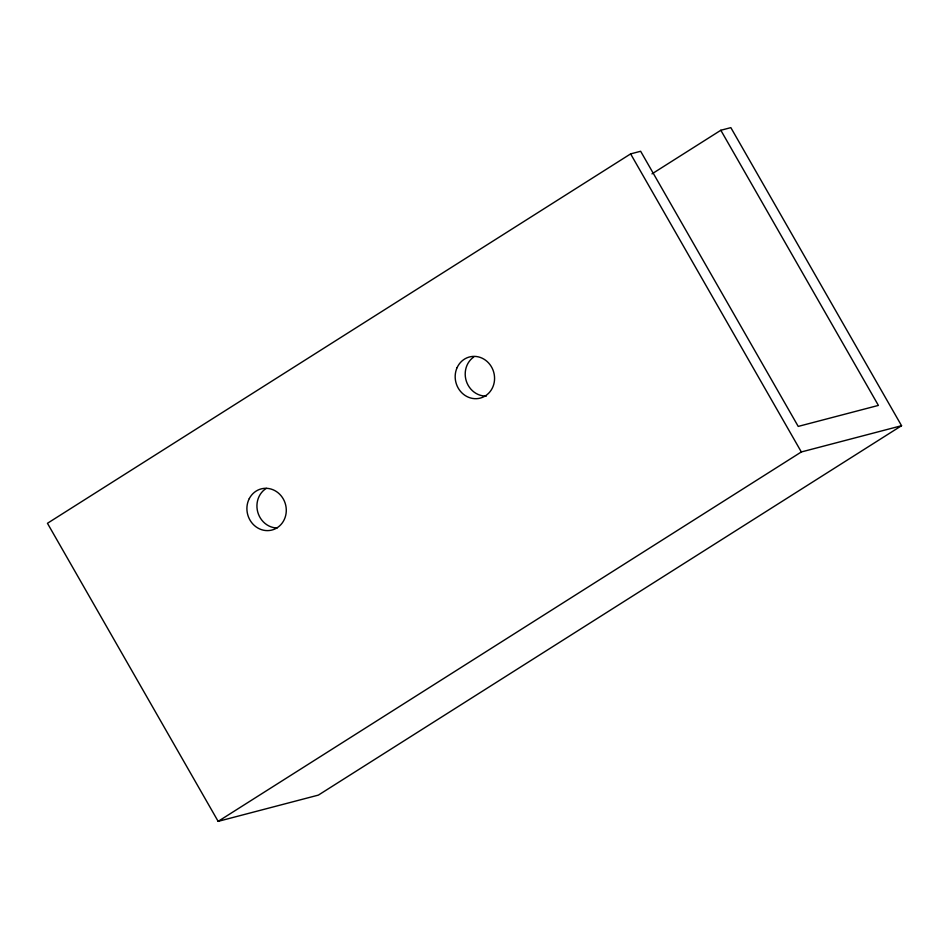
<?xml version="1.0" encoding="UTF-8"?>
<svg xmlns="http://www.w3.org/2000/svg" width="949" height="949" viewBox="0 0 949 949"><rect width="100%" height="100%" fill="white"/><g stroke="black" fill="none" stroke-linecap="round" stroke-linejoin="round"><path stroke-width="1.42" d="M720.825 130.262L878.394 405.413L798.216 426.409L640.646 151.271L630.622 153.892L47.45 523.29L218.151 821.36L318.378 795.108L901.55 425.71L730.849 127.641L720.825 130.262L651.987 173.869M218.151 821.36L801.336 451.961L901.55 425.71M630.622 153.892L801.336 451.961M277.096 528A21.269 19.585 75.3 0 1 257.725 511.986A21.269 19.585 75.3 0 1 266.361 488.344M486.398 396.053A21.269 19.585 75.3 0 1 466.315 381.118A21.269 19.585 75.3 0 1 473.776 356.978M249.302 498.581A21.269 19.585 75.3 0 0 267.072 530.621A21.269 19.585 75.3 0 0 283.407 499.174A21.269 19.585 75.3 0 0 249.302 498.581M457.11 367.619A21.269 19.585 75.3 0 0 476.374 398.687A21.269 19.585 75.3 0 0 491.131 366.302A21.269 19.585 75.3 0 0 457.11 367.619"/></g></svg>
